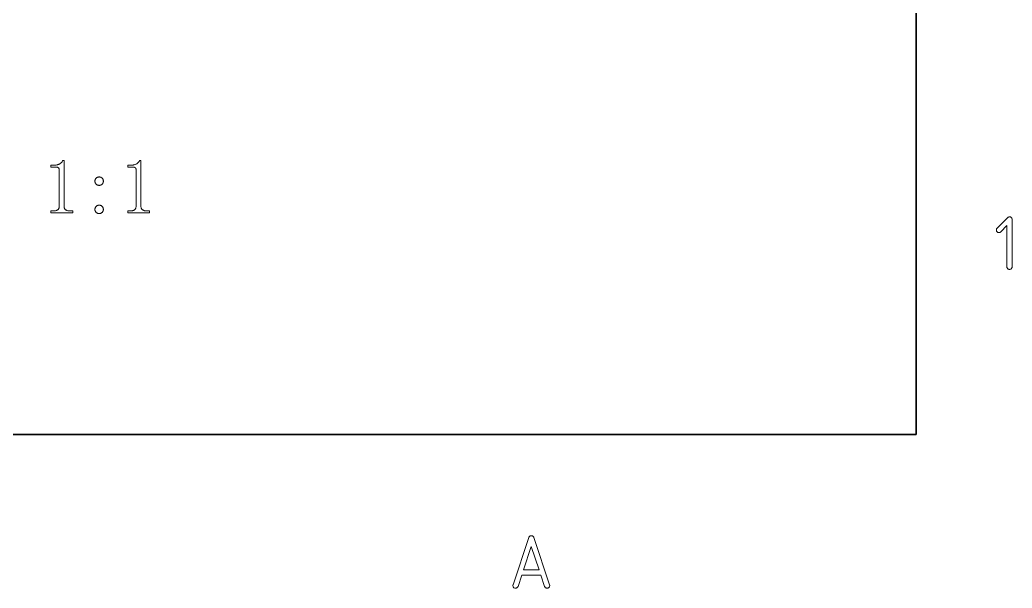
# Model space of a CAD drawing. Extents: x 0 to 297, y 0 to 210.
# Drawn here: x 227.3 to 293.4, y -0.2 to 37.6 of the extents above; entities that cross this region are included whole.
import ezdxf

# ---------------------------------------------------------------- set-up
doc = ezdxf.new("R2010")
doc.units = 0

msp = doc.modelspace()

# ---------------------------------------------------------------- linework, layer by layer
at = {"color": 7, "lineweight": 35}
for p, q in [((287, 10), (287, 200)), ((287, 70), (287, 10)), ((10, 10), (287, 10)), ((97, 10), (287, 10))]:
    msp.add_line(p, q, dxfattribs=at)
at = {"color": 255, "lineweight": 13}
for points in [[(230.253, 28.262), (230.253, 25.222), (230.254, 25.191), (230.257, 25.162), (230.262, 25.134), (230.269, 25.107), (230.278, 25.082), (230.289, 25.059), (230.302, 25.038), (230.317, 25.018), (230.334, 24.999), (230.353, 24.982), (230.374, 24.967), (230.396, 24.954), (230.42, 24.942), (230.446, 24.931), (230.473, 24.922), (230.502, 24.915), (230.532, 24.91), (230.564, 24.906), (230.598, 24.903), (230.633, 24.902), (230.833, 24.902), (230.833, 24.782), (229.373, 24.782), (229.373, 24.902), (229.553, 24.902), (229.592, 24.903), (229.629, 24.906), (229.663, 24.91), (229.695, 24.915), (229.725, 24.922), (229.753, 24.931), (229.779, 24.942), (229.803, 24.954), (229.824, 24.967), (229.843, 24.982), (229.86, 24.999), (229.875, 25.018), (229.889, 25.038), (229.901, 25.059), (229.91, 25.082), (229.919, 25.107), (229.925, 25.134), (229.929, 25.162), (229.932, 25.191), (229.933, 25.222), (229.933, 27.642), (229.932, 27.658), (229.931, 27.673), (229.928, 27.688), (229.925, 27.702), (229.92, 27.715), (229.915, 27.728), (229.908, 27.74), (229.901, 27.751), (229.892, 27.762), (229.883, 27.772), (229.872, 27.782), (229.861, 27.79), (229.848, 27.798), (229.835, 27.804), (229.82, 27.81), (229.805, 27.814), (229.788, 27.818), (229.771, 27.82), (229.752, 27.822), (229.733, 27.822), (229.373, 27.822), (229.373, 27.942), (229.553, 27.942), (229.6, 27.943), (229.645, 27.946), (229.689, 27.95), (229.731, 27.955), (229.77, 27.962), (229.809, 27.971), (229.845, 27.982), (229.879, 27.994), (229.912, 28.007), (229.943, 28.022), (229.972, 28.039), (230, 28.058), (230.027, 28.078), (230.052, 28.099), (230.075, 28.122), (230.098, 28.147), (230.119, 28.174), (230.138, 28.202), (230.156, 28.231), (230.173, 28.262)], [(235.373, 28.262), (235.373, 25.222), (235.374, 25.191), (235.377, 25.162), (235.382, 25.134), (235.389, 25.107), (235.398, 25.082), (235.409, 25.059), (235.422, 25.038), (235.437, 25.018), (235.454, 24.999), (235.473, 24.982), (235.494, 24.967), (235.516, 24.954), (235.54, 24.942), (235.566, 24.931), (235.593, 24.922), (235.622, 24.915), (235.652, 24.91), (235.684, 24.906), (235.718, 24.903), (235.753, 24.902), (235.953, 24.902), (235.953, 24.782), (234.493, 24.782), (234.493, 24.902), (234.673, 24.902), (234.712, 24.903), (234.749, 24.906), (234.783, 24.91), (234.815, 24.915), (234.845, 24.922), (234.873, 24.931), (234.899, 24.942), (234.923, 24.954), (234.944, 24.967), (234.963, 24.982), (234.98, 24.999), (234.995, 25.018), (235.009, 25.038), (235.021, 25.059), (235.03, 25.082), (235.039, 25.107), (235.045, 25.134), (235.049, 25.162), (235.052, 25.191), (235.053, 25.222), (235.053, 27.642), (235.052, 27.658), (235.051, 27.673), (235.048, 27.688), (235.045, 27.702), (235.04, 27.715), (235.035, 27.728), (235.028, 27.74), (235.021, 27.751), (235.012, 27.762), (235.003, 27.772), (234.992, 27.782), (234.981, 27.79), (234.968, 27.798), (234.955, 27.804), (234.94, 27.81), (234.925, 27.814), (234.908, 27.818), (234.891, 27.82), (234.872, 27.822), (234.853, 27.822), (234.493, 27.822), (234.493, 27.942), (234.673, 27.942), (234.72, 27.943), (234.765, 27.946), (234.809, 27.95), (234.851, 27.955), (234.89, 27.962), (234.929, 27.971), (234.965, 27.982), (234.999, 27.994), (235.032, 28.007), (235.063, 28.022), (235.092, 28.039), (235.12, 28.058), (235.147, 28.078), (235.172, 28.099), (235.195, 28.122), (235.218, 28.147), (235.239, 28.174), (235.258, 28.202), (235.276, 28.231), (235.293, 28.262)], [(232.873, 26.882), (232.872, 26.859), (232.87, 26.836), (232.866, 26.814), (232.86, 26.793), (232.853, 26.772), (232.844, 26.753), (232.834, 26.734), (232.822, 26.716), (232.808, 26.699), (232.793, 26.682), (232.777, 26.667), (232.759, 26.654), (232.741, 26.642), (232.723, 26.631), (232.703, 26.622), (232.683, 26.615), (232.661, 26.61), (232.639, 26.606), (232.617, 26.603), (232.593, 26.602), (232.569, 26.603), (232.547, 26.606), (232.525, 26.61), (232.503, 26.615), (232.483, 26.622), (232.463, 26.631), (232.445, 26.642), (232.427, 26.654), (232.409, 26.667), (232.393, 26.682), (232.378, 26.699), (232.364, 26.716), (232.352, 26.734), (232.342, 26.753), (232.333, 26.772), (232.326, 26.793), (232.32, 26.814), (232.316, 26.836), (232.314, 26.859), (232.313, 26.882), (232.314, 26.906), (232.316, 26.929), (232.32, 26.951), (232.326, 26.972), (232.333, 26.992), (232.342, 27.012), (232.352, 27.031), (232.364, 27.049), (232.378, 27.066), (232.393, 27.082), (232.409, 27.098), (232.427, 27.111), (232.445, 27.123), (232.463, 27.134), (232.483, 27.142), (232.503, 27.15), (232.525, 27.155), (232.547, 27.159), (232.569, 27.162), (232.593, 27.162), (232.617, 27.162), (232.639, 27.159), (232.661, 27.155), (232.683, 27.15), (232.703, 27.142), (232.723, 27.134), (232.741, 27.123), (232.759, 27.111), (232.777, 27.098), (232.793, 27.082), (232.808, 27.066), (232.822, 27.049), (232.834, 27.031), (232.844, 27.012), (232.853, 26.992), (232.86, 26.972), (232.866, 26.951), (232.87, 26.929), (232.872, 26.906)], [(232.873, 25.002), (232.872, 24.979), (232.87, 24.956), (232.866, 24.934), (232.86, 24.913), (232.853, 24.892), (232.844, 24.873), (232.834, 24.854), (232.822, 24.836), (232.808, 24.819), (232.793, 24.802), (232.777, 24.787), (232.759, 24.774), (232.741, 24.762), (232.723, 24.751), (232.703, 24.742), (232.683, 24.735), (232.661, 24.73), (232.639, 24.726), (232.617, 24.723), (232.593, 24.722), (232.569, 24.723), (232.547, 24.726), (232.525, 24.73), (232.503, 24.735), (232.483, 24.742), (232.463, 24.751), (232.445, 24.762), (232.427, 24.774), (232.409, 24.787), (232.393, 24.802), (232.378, 24.819), (232.364, 24.836), (232.352, 24.854), (232.342, 24.873), (232.333, 24.892), (232.326, 24.913), (232.32, 24.934), (232.316, 24.956), (232.314, 24.979), (232.313, 25.002), (232.314, 25.026), (232.316, 25.049), (232.32, 25.071), (232.326, 25.092), (232.333, 25.112), (232.342, 25.132), (232.352, 25.151), (232.364, 25.169), (232.378, 25.186), (232.393, 25.202), (232.409, 25.218), (232.427, 25.231), (232.445, 25.243), (232.463, 25.254), (232.483, 25.262), (232.503, 25.27), (232.525, 25.275), (232.547, 25.279), (232.569, 25.282), (232.593, 25.282), (232.617, 25.282), (232.639, 25.279), (232.661, 25.275), (232.683, 25.27), (232.703, 25.262), (232.723, 25.254), (232.741, 25.243), (232.759, 25.231), (232.777, 25.218), (232.793, 25.202), (232.808, 25.186), (232.822, 25.169), (232.834, 25.151), (232.844, 25.132), (232.853, 25.112), (232.86, 25.092), (232.866, 25.071), (232.87, 25.049), (232.872, 25.026)], [(292.401, 23.749), (292.392, 23.739), (292.383, 23.729), (292.375, 23.718), (292.368, 23.707), (292.362, 23.695), (292.357, 23.682), (292.353, 23.669), (292.35, 23.655), (292.348, 23.641), (292.348, 23.626), (292.35, 23.597), (292.356, 23.57), (292.367, 23.545), (292.381, 23.522), (292.399, 23.501), (292.419, 23.484), (292.443, 23.47), (292.468, 23.459), (292.495, 23.452), (292.524, 23.45), (292.538, 23.451), (292.553, 23.453), (292.567, 23.456), (292.581, 23.46), (292.595, 23.466), (292.608, 23.472), (292.62, 23.479), (292.631, 23.487), (292.642, 23.495), (292.651, 23.504), (293.048, 23.925), (293.048, 21.179), (293.05, 21.15), (293.056, 21.123), (293.067, 21.097), (293.081, 21.074), (293.099, 21.054), (293.119, 21.036), (293.143, 21.022), (293.168, 21.011), (293.195, 21.005), (293.224, 21.002), (293.253, 21.005), (293.28, 21.011), (293.305, 21.022), (293.328, 21.036), (293.349, 21.054), (293.366, 21.074), (293.38, 21.097), (293.391, 21.123), (293.398, 21.15), (293.4, 21.179), (293.4, 24.326), (293.398, 24.355), (293.391, 24.382), (293.38, 24.407), (293.366, 24.431), (293.349, 24.451), (293.328, 24.469), (293.305, 24.483), (293.28, 24.494), (293.253, 24.5), (293.224, 24.502), (293.209, 24.502), (293.195, 24.5), (293.181, 24.497), (293.168, 24.493), (293.155, 24.488), (293.143, 24.482), (293.132, 24.475), (293.121, 24.467), (293.111, 24.458), (293.101, 24.449)], [(262.262, -0.13), (262.27, -0.15), (262.28, -0.169), (262.292, -0.186), (262.306, -0.201), (262.323, -0.215), (262.341, -0.226), (262.36, -0.235), (262.381, -0.242), (262.402, -0.246), (262.424, -0.248), (262.452, -0.245), (262.48, -0.239), (262.505, -0.228), (262.528, -0.214), (262.549, -0.196), (262.566, -0.176), (262.58, -0.153), (262.591, -0.127), (262.598, -0.1), (262.6, -0.071), (262.6, -0.067), (262.599, -0.062), (262.599, -0.056), (262.598, -0.051), (262.598, -0.045), (262.597, -0.04), (262.596, -0.034), (262.596, -0.03), (262.595, -0.026), (262.595, -0.022), (261.543, 3.13), (261.534, 3.151), (261.523, 3.171), (261.511, 3.189), (261.496, 3.205), (261.48, 3.219), (261.462, 3.231), (261.442, 3.24), (261.421, 3.247), (261.399, 3.251), (261.376, 3.252), (261.352, 3.251), (261.329, 3.246), (261.307, 3.239), (261.287, 3.229), (261.269, 3.217), (261.252, 3.203), (261.237, 3.187), (261.224, 3.169), (261.213, 3.15), (261.205, 3.13), (260.157, -0.022), (260.156, -0.026), (260.154, -0.03), (260.153, -0.034), (260.152, -0.04), (260.151, -0.045), (260.15, -0.051), (260.149, -0.056), (260.148, -0.062), (260.148, -0.067), (260.148, -0.071), (260.15, -0.1), (260.156, -0.127), (260.167, -0.153), (260.181, -0.176), (260.199, -0.196), (260.219, -0.214), (260.243, -0.228), (260.268, -0.239), (260.295, -0.245), (260.324, -0.248), (260.347, -0.246), (260.369, -0.242), (260.39, -0.235), (260.409, -0.226), (260.427, -0.215), (260.444, -0.201), (260.458, -0.186), (260.471, -0.169), (260.482, -0.15), (260.49, -0.13), (260.74, 0.629), (262.008, 0.629)], [(261.89, 0.976), (260.862, 0.976), (261.376, 2.523)]]:
    msp.add_lwpolyline(points, close=True, dxfattribs=at)

doc.saveas('drawing.dxf')
